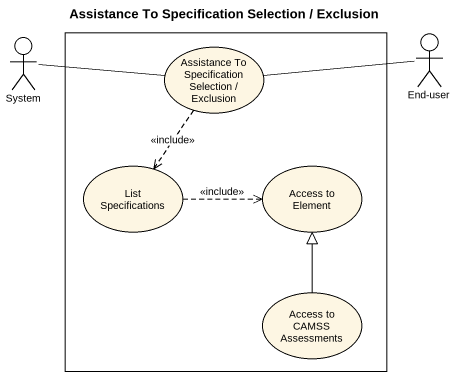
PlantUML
@startuml
title Assistance To Specification Selection / Exclusion
actor System
rectangle " " as rectangle1 {
  usecase "Assistance To Specification Selection / Exclusion" as Assistance_To_Specification
  usecase "List Specifications" as List_Specifications
  usecase "Access to Element" as Access_to_Element
  usecase "Access to CAMSS Assessments" as Access_to_CAMSS_Assessments
}
actor "End-user" as End_user
System -right- Assistance_To_Specification
Assistance_To_Specification ..> List_Specifications : <<include>>
End_user -left- Assistance_To_Specification
List_Specifications .right.> Access_to_Element : <<include>>
Access_to_CAMSS_Assessments -up-|> Access_to_Element
@enduml
